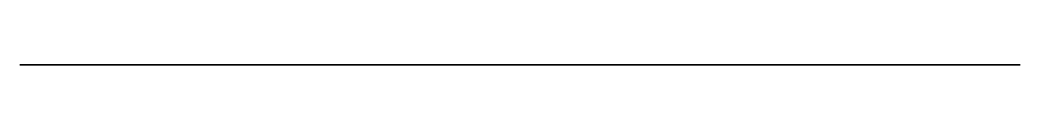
# Model space of a CAD drawing. Header units: millimetres. Extents: x 105 to 162.7, y 0 to 0.
import ezdxf

# ---------------------------------------------------------------- set-up
doc = ezdxf.new("R2010")
doc.units = ezdxf.units.MM
doc.layers.get('0').update_dxf_attribs({"color": 173, "true_color": 0x5858e1})

msp = doc.modelspace()

# ---------------------------------------------------------------- linework, layer by layer
at = {"color": 161, "true_color": 0x9a9ae5}
msp.add_polyline3d([(162.689, 0, -69.299), (162.689, 0, -73.395), (148.038, 0, -73.395), (146.562, 0, -71.924), (120.779, 0, -71.924), (119.35, 0, -73.395), (104.965, 0, -73.395), (104.965, 0, -59.923), (104.97, 0, -59.729), (104.986, 0, -59.537), (105.012, 0, -59.349), (105.047, 0, -59.163), (105.092, 0, -58.981), (105.146, 0, -58.803), (105.209, 0, -58.628), (105.281, 0, -58.457), (105.361, 0, -58.291), (105.45, 0, -58.129), (105.546, 0, -57.973), (105.65, 0, -57.821), (105.762, 0, -57.674), (105.881, 0, -57.533), (106.007, 0, -57.398), (106.139, 0, -57.269), (106.278, 0, -57.147), (106.423, 0, -57.03), (106.573, 0, -56.921), (106.73, 0, -56.818), (106.891, 0, -56.723), (107.058, 0, -56.636), (107.23, 0, -56.556), (107.406, 0, -56.484), (107.586, 0, -56.42), (107.771, 0, -56.365), (107.959, 0, -56.319), (108.151, 0, -56.282), (108.346, 0, -56.254), (108.544, 0, -56.235), (108.745, 0, -56.226), (108.948, 0, -56.227), (113.571, 0, -56.503), (118.175, 0, -57.014), (127.328, 0, -58.495), (136.388, 0, -60.423), (145.321, 0, -62.872), (154.098, 0, -65.834)], close=True, dxfattribs=at)

doc.saveas('drawing.dxf')
